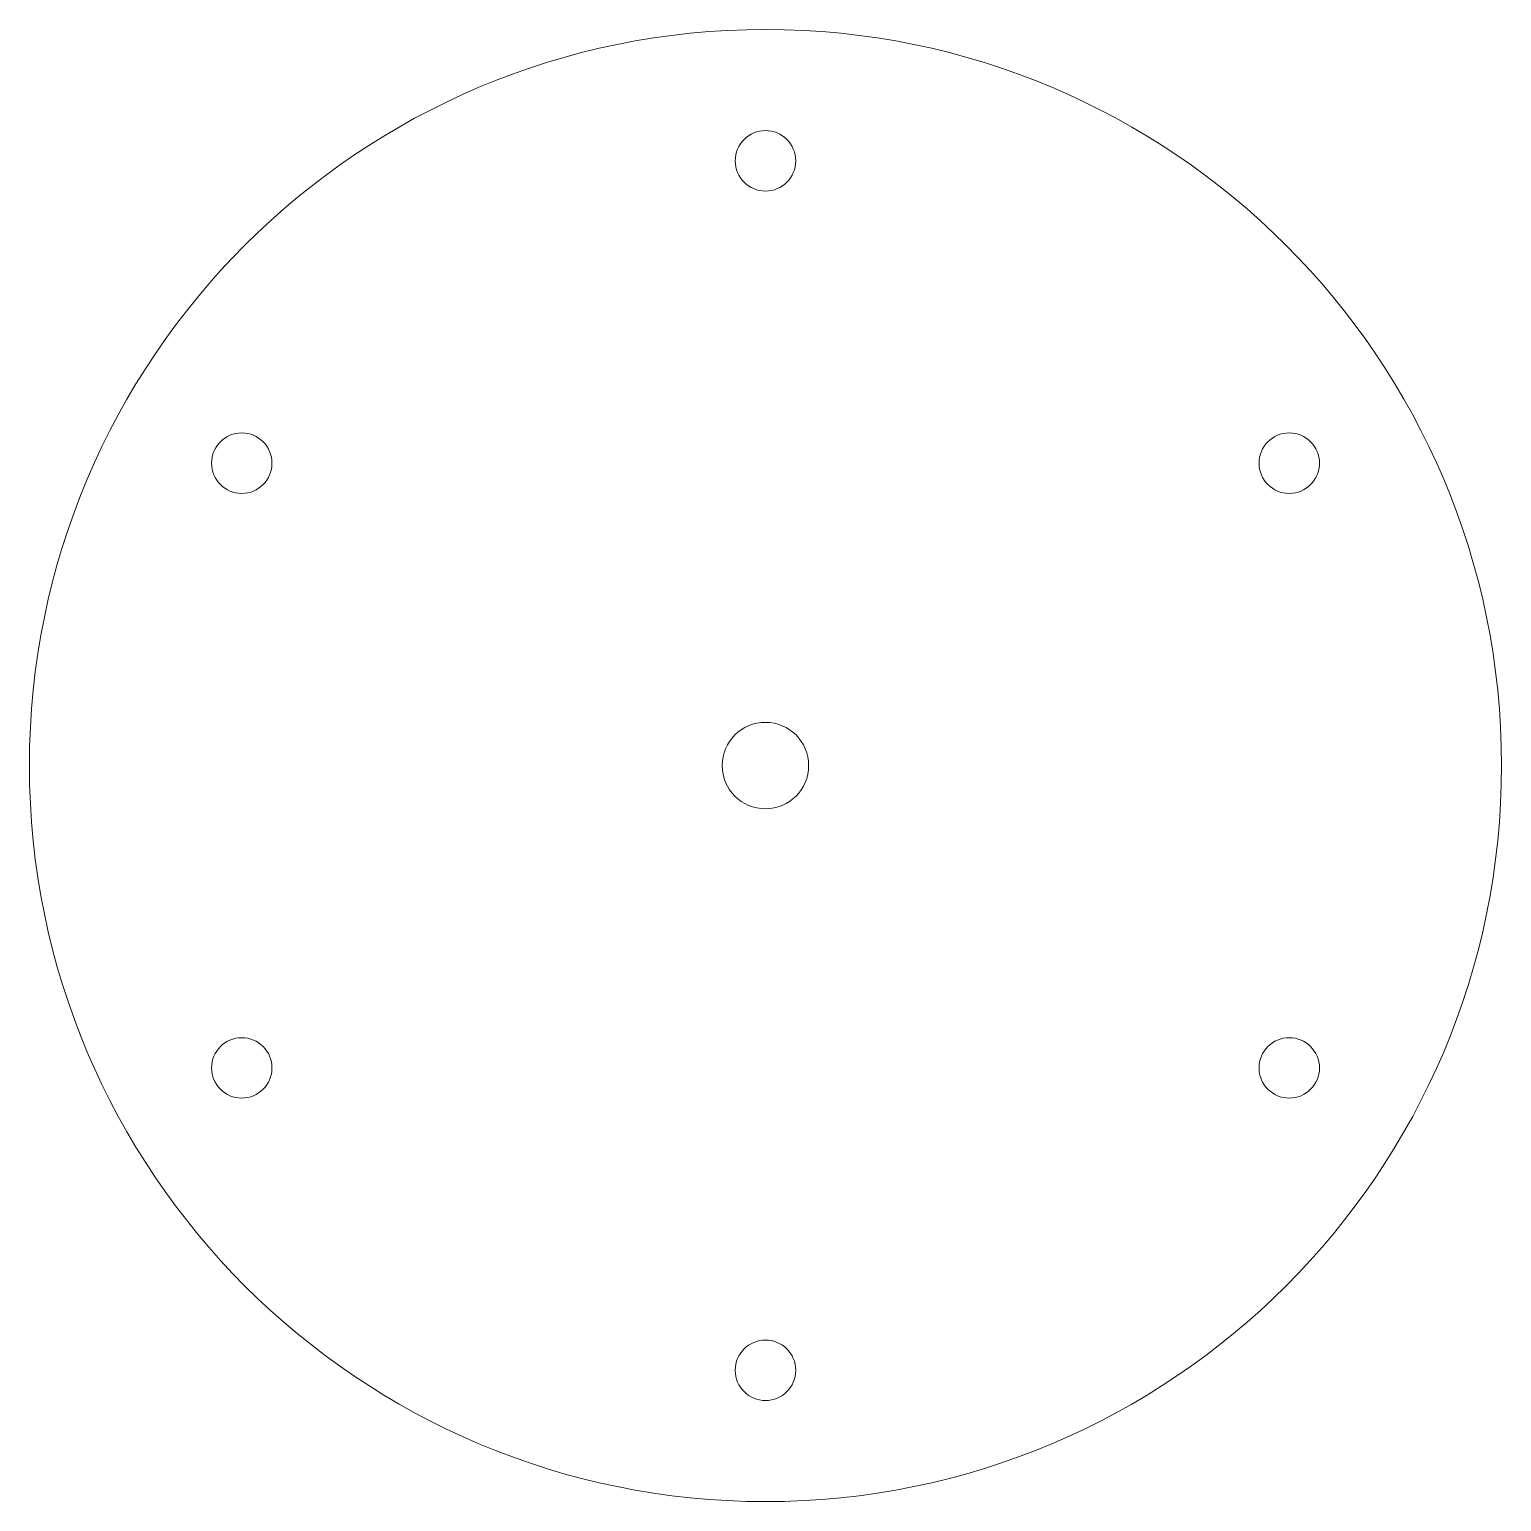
# Model space of a CAD drawing. Header units: millimetres. Extents: x 55 to 225, y 22 to 192.
import ezdxf

# ---------------------------------------------------------------- set-up
doc = ezdxf.new("R2010")
doc.units = ezdxf.units.MM

msp = doc.modelspace()

# ---------------------------------------------------------------- linework, layer by layer
at = {"color": 7, "linetype": 'Continuous', "lineweight": 15}
for centre, radius in [((140.18, 107.17), 85.2), ((140.18, 177.17), 3.5), ((79.56, 142.17), 3.5), ((200.81, 142.17), 3.5), ((140.18, 107.17), 5), ((79.56, 72.17), 3.5), ((200.81, 72.17), 3.5), ((140.18, 37.17), 3.5)]:
    msp.add_circle(centre, radius, dxfattribs=at)

doc.saveas('drawing.dxf')
